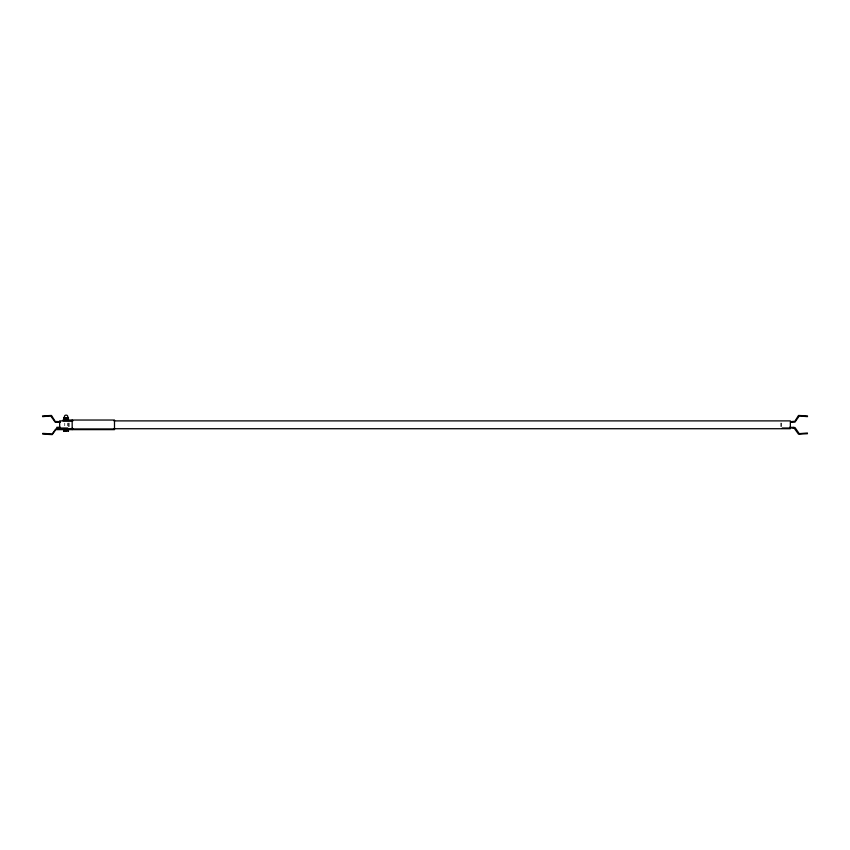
<?xml version="1.0" encoding="UTF-8"?>
<svg xmlns="http://www.w3.org/2000/svg" width="850" height="850" viewBox="0 0 850 850"><rect width="100%" height="100%" fill="white"/><g stroke="black" fill="none" stroke-linecap="round" stroke-linejoin="round"><path stroke-width="0.64" stroke-dasharray="4.25 3.19" d="M781.564 423.056L781.564 426.583M780.852 423.056L780.852 426.583M69.147 423.056L69.147 426.583M68.436 423.056L68.436 426.583M67.447 423.172L67.447 425.754M64.749 423.172L64.749 425.754"/><path stroke-width="1.27" d="M63.782 431.311L63.782 429.643M63.782 420.038L63.782 417.647M68.414 420.038L68.414 417.647M72.165 428.219L72.165 429.643M114.495 428.219L114.495 429.643L55.803 429.643L52.232 434.626L42.702 434.095M64.94 417.647L63.782 417.86L68.414 417.86M68.414 419.826L63.782 419.826M64.94 431.311L63.782 431.099L68.414 431.099M42.5 415.926L51.478 415.448L55.239 421.494L60.446 421.632M42.553 416.638L50.777 415.979L55.25 422.259L60.446 422.344M807.447 433.001L799.223 433.659L794.963 427.497L789.554 427.295M807.5 433.712L798.522 434.191L794.081 428.007L782.276 428.007M62.985 420.038L114.495 420.038L114.495 428.931L55.803 428.931L52.232 433.914L42.702 433.383M62.985 420.75L72.165 420.75M72.909 420.888L59.649 420.888L59.649 428.719L72.909 428.719M114.027 420.888L790.351 420.888L790.351 428.719L114.027 428.719M790.67 421.632L794.878 421.281L798.522 415.448L807.5 415.926L807.447 416.638L799.223 415.979L794.963 422.142L790.67 422.344M60.446 427.295L56.801 427.295L56.801 428.007L67.724 428.007M793.199 427.295L793.199 428.007M72.165 420.038L72.165 428.931M68.414 429.643L68.414 431.311M67.447 417.998C69.551 414.109 62.645 414.109 64.749 417.998M66.098 417.86L66.098 419.826M66.098 429.643L66.098 431.099M56.801 421.632L56.801 422.344"/></g></svg>
